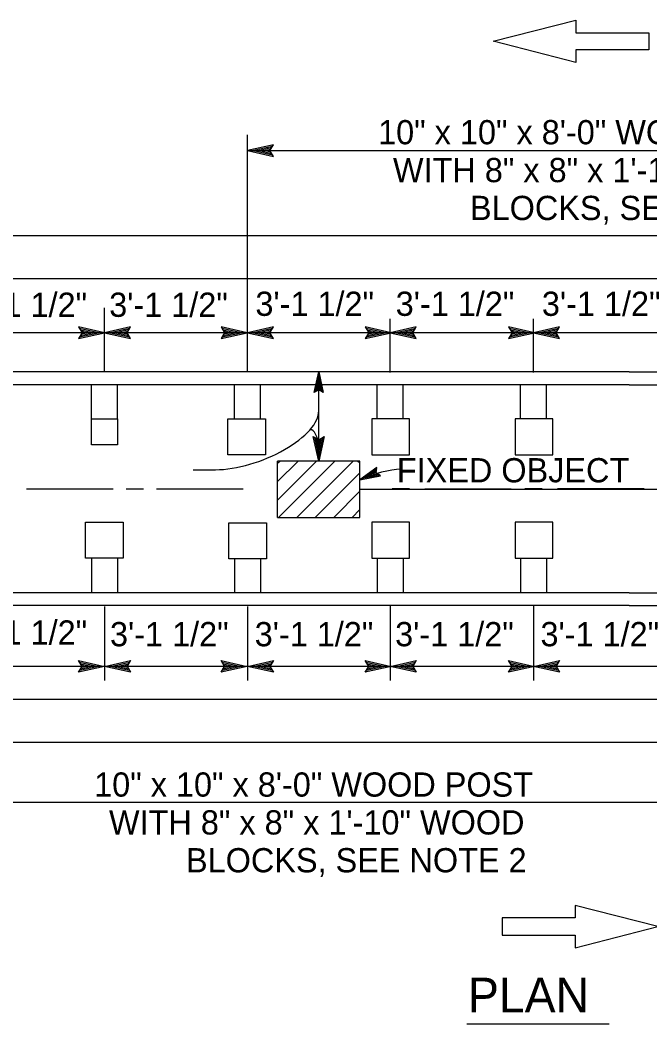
# Model space of a CAD drawing. Extents: x -894 to 866, y -476 to 714.
# Drawn here: x -149.6 to 32.2, y 119.9 to 409.9 of the extents above; entities that cross this region are included whole.
import ezdxf

# ---------------------------------------------------------------- set-up
doc = ezdxf.new("R2010")
doc.units = 0
for name, color, linetype in [('56 Stage 3 Anno', 7, 'Continuous'), ('57 Undefined', 7, 'Continuous'), ('60 Nongeo Data', 7, 'Continuous')]:
    doc.layers.add(name, color=color, linetype=linetype)

msp = doc.modelspace()

# ---------------------------------------------------------------- linework, layer by layer
at = {"layer": '56 Stage 3 Anno'}
for p, q in [((-84, 308.22), (-84, 376.77)), ((-76.5, 373.88), (-84, 372.2)), ((-84, 372.2), (163.72, 372.2)), ((-84, 372.2), (-84, 372.2)), ((-84, 372.2), (-76.5, 370.54)), ((-76.77, 373.43), (-82.27, 372.2)), ((-82.26, 372.2), (-76.79, 370.99)), ((-77.06, 372.98), (-80.55, 372.21)), ((-80.55, 372.21), (-77.01, 371.42)), ((-77.28, 372.55), (-78.82, 372.21)), ((-78.82, 372.21), (-77.31, 371.87)), ((-77.5, 372.2), (-76.5, 373.88)), ((-76.5, 370.54), (-77.5, 372.2)), ((-76.5, 373.88), (-76.5, 373.88)), ((-76.5, 370.54), (-76.5, 370.54)), ((-125.25, 308.26), (-125.25, 326.81)), ((-42.75, 308.09), (-42.75, 323.65)), ((-1.39, 308.09), (-1.39, 323.65)), ((-125.25, 319.6), (-166.5, 319.6)), ((-125.25, 319.6), (-132.75, 321.27)), ((-132.75, 321.27), (-132.75, 321.27)), ((-132.75, 321.27), (-131.75, 319.6)), ((-131.75, 319.6), (-132.75, 317.93)), ((-132.75, 317.93), (-125.25, 319.6)), ((-132.48, 318.37), (-126.97, 319.6)), ((-126.99, 319.61), (-132.45, 320.82)), ((-128.7, 319.6), (-132.23, 320.38)), ((-132.19, 318.82), (-128.7, 319.6)), ((-131.96, 319.26), (-130.43, 319.6)), ((-130.43, 319.6), (-131.94, 319.94)), ((-117.75, 321.28), (-125.25, 319.6)), ((-84.08, 319.6), (-125.25, 319.6)), ((-125.25, 319.6), (-125.25, 319.6)), ((-125.25, 319.6), (-117.75, 317.94)), ((-125.25, 319.6), (-125.25, 319.6)), ((-118.02, 320.84), (-123.52, 319.61)), ((-123.51, 319.6), (-118.04, 318.39)), ((-118.31, 320.39), (-121.79, 319.61)), ((-121.79, 319.61), (-118.26, 318.83)), ((-118.53, 319.95), (-120.07, 319.61)), ((-120.07, 319.61), (-118.56, 319.27)), ((-118.75, 319.6), (-117.75, 321.28)), ((-117.75, 317.94), (-118.75, 319.6)), ((-117.75, 321.28), (-117.75, 321.28)), ((-84.08, 319.6), (-91.58, 321.27)), ((-91.58, 321.27), (-91.58, 321.27)), ((-91.58, 321.27), (-90.58, 319.6)), ((-90.58, 319.6), (-91.58, 317.93)), ((-91.58, 317.93), (-84.08, 319.6)), ((-91.3, 318.37), (-85.8, 319.6)), ((-85.81, 319.61), (-91.28, 320.82)), ((-87.53, 319.6), (-91.06, 320.38)), ((-91.01, 318.82), (-87.53, 319.6)), ((-90.79, 319.26), (-89.26, 319.6)), ((-89.26, 319.6), (-90.77, 319.94)), ((-84.08, 319.6), (-84.08, 319.6)), ((-76.5, 321.28), (-84, 319.6)), ((-42.48, 319.6), (-84, 319.6)), ((-84, 319.6), (-84, 319.6)), ((-84, 319.6), (-76.5, 317.94)), ((-76.77, 320.84), (-82.27, 319.61)), ((-82.26, 319.6), (-76.79, 318.39)), ((-77.06, 320.39), (-80.54, 319.61)), ((-80.54, 319.61), (-77.01, 318.83)), ((-77.28, 319.95), (-78.82, 319.61)), ((-78.82, 319.61), (-77.31, 319.27)), ((-77.5, 319.6), (-76.5, 321.28)), ((-76.5, 317.94), (-77.5, 319.6)), ((-76.5, 321.28), (-76.5, 321.28)), ((-42.48, 319.6), (-49.98, 321.27)), ((-49.98, 321.27), (-49.98, 321.27)), ((-49.98, 321.27), (-48.98, 319.6)), ((-48.98, 319.6), (-49.98, 317.93)), ((-49.98, 317.93), (-42.48, 319.6)), ((-49.71, 318.37), (-44.2, 319.6)), ((-44.22, 319.61), (-49.69, 320.82)), ((-45.93, 319.6), (-49.46, 320.38)), ((-49.42, 318.82), (-45.93, 319.6)), ((-49.2, 319.26), (-47.66, 319.6)), ((-47.66, 319.6), (-49.17, 319.94)), ((-35.25, 321.28), (-42.75, 319.6)), ((-42.75, 319.6), (-42.75, 319.6)), ((-42.75, 319.6), (-35.25, 317.94)), ((-1.39, 319.6), (-42.75, 319.6)), ((-42.48, 319.6), (-42.48, 319.6)), ((-35.52, 320.84), (-41.02, 319.61)), ((-41.01, 319.6), (-35.54, 318.39)), ((-35.81, 320.39), (-39.29, 319.61)), ((-39.29, 319.61), (-35.76, 318.83)), ((-36.03, 319.95), (-37.57, 319.61)), ((-37.57, 319.61), (-36.06, 319.27)), ((-36.25, 319.6), (-35.25, 321.28)), ((-35.25, 317.94), (-36.25, 319.6)), ((-35.25, 321.28), (-35.25, 321.28)), ((-1.12, 319.6), (-8.62, 321.27)), ((-8.62, 321.27), (-8.62, 321.27)), ((-8.62, 321.27), (-7.62, 319.6)), ((-7.62, 319.6), (-8.62, 317.93)), ((-8.62, 317.93), (-1.12, 319.6)), ((-8.35, 318.37), (-2.84, 319.6)), ((-2.86, 319.61), (-8.33, 320.82)), ((-4.57, 319.6), (-8.1, 320.38)), ((-8.06, 318.82), (-4.57, 319.6)), ((-7.84, 319.26), (-6.3, 319.6)), ((-6.3, 319.6), (-7.81, 319.94)), ((6.11, 321.28), (-1.39, 319.6)), ((-1.39, 319.6), (-1.39, 319.6)), ((-1.39, 319.6), (6.11, 317.94)), ((39.97, 319.6), (-1.39, 319.6)), ((-1.12, 319.6), (-1.12, 319.6)), ((5.84, 320.84), (0.34, 319.61)), ((0.35, 319.6), (5.82, 318.39)), ((5.55, 320.39), (2.06, 319.61)), ((2.06, 319.61), (5.6, 318.83)), ((5.33, 319.95), (3.79, 319.61)), ((3.79, 319.61), (5.3, 319.27)), ((5.11, 319.6), (6.11, 321.28)), ((6.11, 317.94), (5.11, 319.6)), ((6.11, 321.28), (6.11, 321.28)), ((-132.75, 317.93), (-132.75, 317.93)), ((-117.75, 317.94), (-117.75, 317.94)), ((-91.58, 317.93), (-91.58, 317.93)), ((-76.5, 317.94), (-76.5, 317.94)), ((-49.98, 317.93), (-49.98, 317.93)), ((-35.25, 317.94), (-35.25, 317.94)), ((-8.62, 317.93), (-8.62, 317.93)), ((6.11, 317.94), (6.11, 317.94)), ((-64.75, 302.36), (-63.43, 308.26)), ((-63.43, 282.52), (-63.43, 308.26)), ((-63.43, 308.26), (-63.43, 308.26)), ((-63.43, 308.26), (-62.12, 302.36)), ((-64.4, 302.57), (-63.43, 306.9)), ((-64.04, 302.8), (-63.43, 305.54)), ((-63.43, 305.54), (-62.81, 302.76)), ((-63.42, 306.89), (-62.47, 302.59)), ((-63.43, 303.14), (-64.75, 302.36)), ((-64.75, 302.36), (-64.75, 302.36)), ((-63.7, 302.97), (-63.43, 304.18)), ((-63.43, 304.18), (-63.17, 302.99)), ((-62.12, 302.36), (-63.43, 303.14)), ((-62.12, 302.36), (-62.12, 302.36)), ((-63.43, 282.52), (-65, 289.6)), ((-65, 289.6), (-65, 289.6)), ((-65, 289.6), (-63.43, 288.66)), ((-63.43, 284.16), (-64.57, 289.33)), ((-63.43, 285.78), (-64.17, 289.12)), ((-63.42, 287.41), (-63.74, 288.84)), ((-63.43, 288.66), (-61.85, 289.6)), ((-61.85, 289.6), (-63.43, 282.52)), ((-62.27, 289.35), (-63.43, 284.15)), ((-62.69, 289.07), (-63.43, 285.78)), ((-63.1, 288.86), (-63.42, 287.41)), ((-61.85, 289.6), (-61.85, 289.6)), ((-63.43, 282.52), (-63.43, 282.52)), ((-99.63, 280.02), (-93.2, 280.02)), ((-46.6, 280.69), (-51.59, 277.1)), ((-46.66, 280.28), (-50.32, 277.64)), ((-50.31, 277.64), (-45.9, 278.48)), ((-46.73, 279.86), (-49.05, 278.19)), ((-49.05, 278.19), (-46.2, 278.73)), ((-46.76, 279.47), (-47.78, 278.73)), ((-47.78, 278.73), (-46.56, 278.96)), ((-46.81, 279.15), (-46.6, 280.69)), ((-45.55, 278.24), (-46.81, 279.15)), ((-46.6, 280.69), (-46.6, 280.69)), ((-51.59, 277.1), (-45.55, 278.24)), ((-51.59, 277.1), (-51.59, 277.1)), ((-45.55, 278.24), (-45.55, 278.24)), ((-51.55, 274.39), (48.86, 274.39)), ((-42.75, 240.7), (-42.75, 219.18)), ((-1.39, 240.7), (-1.39, 219.18)), ((-125.25, 240.52), (-125.25, 219.18)), ((-84, 240.56), (-84, 219.18)), ((-131.75, 223.22), (-132.75, 224.9)), ((-132.75, 224.9), (-132.75, 224.9)), ((-132.75, 224.9), (-125.25, 223.22)), ((-132.48, 224.45), (-126.97, 223.22)), ((-132.19, 224), (-128.7, 223.23)), ((-131.96, 223.57), (-130.43, 223.23)), ((-125.25, 223.22), (-117.75, 224.89)), ((-123.51, 223.23), (-118.04, 224.44)), ((-121.79, 223.22), (-118.26, 224)), ((-120.07, 223.22), (-118.56, 223.55)), ((-117.75, 224.89), (-118.75, 223.22)), ((-117.75, 224.89), (-117.75, 224.89)), ((-90.58, 223.22), (-91.58, 224.9)), ((-91.58, 224.9), (-91.58, 224.9)), ((-91.58, 224.9), (-84.08, 223.22)), ((-91.3, 224.45), (-85.8, 223.22)), ((-91.01, 224), (-87.53, 223.23)), ((-90.79, 223.57), (-89.26, 223.23)), ((-84, 223.22), (-76.5, 224.89)), ((-82.26, 223.23), (-76.79, 224.44)), ((-80.54, 223.22), (-77.01, 224)), ((-78.82, 223.22), (-77.31, 223.55)), ((-76.5, 224.89), (-77.5, 223.22)), ((-76.5, 224.89), (-76.5, 224.89)), ((-48.98, 223.22), (-49.98, 224.9)), ((-49.98, 224.9), (-49.98, 224.9)), ((-49.98, 224.9), (-42.48, 223.22)), ((-49.71, 224.45), (-44.2, 223.22)), ((-49.42, 224), (-45.93, 223.23)), ((-49.2, 223.57), (-47.66, 223.23)), ((-42.75, 223.22), (-35.25, 224.89)), ((-41.01, 223.23), (-35.54, 224.44)), ((-39.29, 223.22), (-35.76, 224)), ((-37.57, 223.22), (-36.06, 223.55)), ((-35.25, 224.89), (-36.25, 223.22)), ((-35.25, 224.89), (-35.25, 224.89)), ((-7.62, 223.22), (-8.62, 224.9)), ((-8.62, 224.9), (-8.62, 224.9)), ((-8.62, 224.9), (-1.12, 223.22)), ((-8.35, 224.45), (-2.84, 223.22)), ((-8.06, 224), (-4.57, 223.23)), ((-7.84, 223.57), (-6.3, 223.23)), ((-1.39, 223.22), (6.11, 224.89)), ((0.35, 223.23), (5.82, 224.44)), ((2.06, 223.22), (5.6, 224)), ((3.79, 223.22), (5.3, 223.55)), ((6.11, 224.89), (5.11, 223.22)), ((6.11, 224.89), (6.11, 224.89)), ((-125.25, 223.22), (-166.5, 223.22)), ((-125.25, 223.22), (-132.75, 221.56)), ((-132.75, 221.56), (-131.75, 223.22)), ((-132.75, 221.56), (-132.75, 221.56)), ((-126.99, 223.22), (-132.45, 222.01)), ((-128.7, 223.23), (-132.23, 222.44)), ((-130.43, 223.23), (-131.94, 222.89)), ((-84.08, 223.22), (-125.25, 223.22)), ((-117.75, 221.55), (-125.25, 223.22)), ((-125.25, 223.22), (-125.25, 223.22)), ((-125.25, 223.22), (-125.25, 223.22)), ((-118.02, 221.99), (-123.52, 223.22)), ((-118.31, 222.44), (-121.79, 223.22)), ((-118.53, 222.88), (-120.07, 223.22)), ((-118.75, 223.22), (-117.75, 221.55)), ((-117.75, 221.55), (-117.75, 221.55)), ((-84.08, 223.22), (-91.58, 221.56)), ((-91.58, 221.56), (-90.58, 223.22)), ((-91.58, 221.56), (-91.58, 221.56)), ((-85.81, 223.22), (-91.28, 222.01)), ((-87.53, 223.23), (-91.06, 222.44)), ((-89.26, 223.23), (-90.77, 222.89)), ((-84.08, 223.22), (-84.08, 223.22)), ((-42.48, 223.22), (-84, 223.22)), ((-76.5, 221.55), (-84, 223.22)), ((-84, 223.22), (-84, 223.22)), ((-76.77, 221.99), (-82.27, 223.22)), ((-77.06, 222.44), (-80.54, 223.22)), ((-77.28, 222.88), (-78.82, 223.22)), ((-77.5, 223.22), (-76.5, 221.55)), ((-76.5, 221.55), (-76.5, 221.55)), ((-42.48, 223.22), (-49.98, 221.56)), ((-49.98, 221.56), (-48.98, 223.22)), ((-49.98, 221.56), (-49.98, 221.56)), ((-44.22, 223.22), (-49.69, 222.01)), ((-45.93, 223.23), (-49.46, 222.44)), ((-47.66, 223.23), (-49.17, 222.89)), ((-35.25, 221.55), (-42.75, 223.22)), ((-42.75, 223.22), (-42.75, 223.22)), ((-1.39, 223.22), (-42.75, 223.22)), ((-42.48, 223.22), (-42.48, 223.22)), ((-35.52, 221.99), (-41.02, 223.22)), ((-35.81, 222.44), (-39.29, 223.22)), ((-36.03, 222.88), (-37.57, 223.22)), ((-36.25, 223.22), (-35.25, 221.55)), ((-35.25, 221.55), (-35.25, 221.55)), ((-1.12, 223.22), (-8.62, 221.56)), ((-8.62, 221.56), (-7.62, 223.22)), ((-8.62, 221.56), (-8.62, 221.56)), ((-2.86, 223.22), (-8.33, 222.01)), ((-4.57, 223.23), (-8.1, 222.44)), ((-6.3, 223.23), (-7.81, 222.89)), ((6.11, 221.55), (-1.39, 223.22)), ((-1.39, 223.22), (-1.39, 223.22)), ((39.97, 223.22), (-1.39, 223.22)), ((-1.12, 223.22), (-1.12, 223.22)), ((5.84, 221.99), (0.34, 223.22)), ((5.55, 222.44), (2.06, 223.22)), ((5.33, 222.88), (3.79, 223.22)), ((5.11, 223.22), (6.11, 221.55)), ((6.11, 221.55), (6.11, 221.55)), ((-166.5, 183.96), (81.22, 183.96))]:
    msp.add_line(p, q, dxfattribs=at)
for points in [[(-147.75, 274.48), (-122.75, 274.48)], [(-119, 274.48), (-114, 274.48)], [(-110.25, 274.48), (-85.25, 274.48)], [(-37.19, 274.48), (-42.19, 274.48)], [(-32.82, 274.48), (-7.82, 274.48)], [(1.07, 274.48), (-3.93, 274.48)], [(30.48, 274.48), (5.48, 274.48)]]:
    msp.add_lwpolyline(points, dxfattribs=at)
for centre, major_axis, ratio, start_param, end_param in [((-82.89, 290.97), (19.22, 7.29), 0.425427, 3.994716, 6.13846), ((-65.03, 284.85), (0.66, -6.72), 0.300944, 1.975611, 3.331269), ((-56.4, 258.77), (-25.16, -18.47), 0.433332, 3.717555, 4.221193)]:
    msp.add_ellipse(centre, major_axis=major_axis, ratio=ratio, start_param=start_param, end_param=end_param, dxfattribs=at)
at = {"layer": '57 Undefined'}
msp.add_line((-20.68, 119.93), (20.41, 119.93), dxfattribs=at)
at = {"layer": '60 Nongeo Data'}
for p, q in [((-13.11, 403.78), (10.8, 409.92)), ((10.8, 409.92), (10.8, 406.28)), ((10.8, 406.28), (31.89, 406.28)), ((31.89, 406.28), (31.89, 403.78)), ((10.79, 397.64), (-13.11, 403.78)), ((31.89, 403.78), (31.89, 401.28)), ((31.89, 401.28), (10.79, 401.28)), ((10.79, 401.28), (10.79, 397.64)), ((-597.54, 347.73), (594.94, 347.73)), ((-597.54, 335.23), (594.94, 335.23)), ((26.22, 308.26), (-166.5, 308.26)), ((26.22, 308.26), (163.72, 308.26)), ((26.22, 304.51), (-166.5, 304.51)), ((-129, 294.71), (-129, 304.51)), ((-121.5, 294.71), (-121.5, 304.51)), ((-87.75, 294.71), (-87.75, 304.51)), ((-80.25, 294.71), (-80.25, 304.51)), ((-46.5, 294.71), (-46.5, 304.51)), ((-39, 294.71), (-39, 304.51)), ((-5.14, 294.71), (-5.14, 304.51)), ((2.36, 294.71), (2.36, 304.51)), ((26.22, 304.51), (163.72, 304.51)), ((-129, 287.21), (-129, 294.71)), ((-129, 294.71), (-121.5, 294.71)), ((-121.5, 294.71), (-121.5, 287.21)), ((-89.63, 294.71), (-78.76, 294.71)), ((-89.63, 284.33), (-89.63, 294.71)), ((-78.76, 294.71), (-78.76, 284.33)), ((-37.22, 294.71), (-48.09, 294.71)), ((-48.09, 294.71), (-48.09, 284.33)), ((-37.22, 284.33), (-37.22, 294.71)), ((4.13, 294.71), (-6.74, 294.71)), ((-6.74, 294.71), (-6.74, 284.33)), ((4.13, 284.33), (4.13, 294.71)), ((-121.5, 287.21), (-129, 287.21)), ((-78.76, 284.33), (-89.63, 284.33)), ((-48.09, 284.33), (-37.22, 284.33)), ((-6.74, 284.33), (4.13, 284.33)), ((-75.3, 266.27), (-75.3, 282.52)), ((-51.55, 282.52), (-75.3, 282.52)), ((-51.55, 266.27), (-51.55, 282.52)), ((-130.75, 264.89), (-119.88, 264.89)), ((-130.75, 254.51), (-130.75, 264.89)), ((-119.88, 264.89), (-119.88, 254.51)), ((-89.39, 264.65), (-78.52, 264.65)), ((-89.39, 254.27), (-89.39, 264.65)), ((-78.52, 264.65), (-78.52, 254.27)), ((-75.3, 266.27), (-51.55, 266.27)), ((-37.22, 264.89), (-48.09, 264.89)), ((-48.09, 264.89), (-48.09, 254.51)), ((-37.22, 254.51), (-37.22, 264.89)), ((4.13, 264.89), (-6.74, 264.89)), ((-6.74, 264.89), (-6.74, 254.51)), ((4.13, 254.51), (4.13, 264.89)), ((-119.88, 254.51), (-130.75, 254.51)), ((-129, 254.51), (-129, 244.51)), ((-121.5, 254.51), (-121.5, 244.51)), ((-78.52, 254.27), (-89.39, 254.27)), ((-87.75, 254.51), (-87.75, 244.51)), ((-80.25, 254.51), (-80.25, 244.51)), ((-48.09, 254.51), (-37.22, 254.51)), ((-46.5, 254.51), (-46.5, 244.51)), ((-39, 254.51), (-39, 244.51)), ((-6.74, 254.51), (4.13, 254.51)), ((-5.14, 254.51), (-5.14, 244.51)), ((2.36, 254.51), (2.36, 244.51)), ((26.22, 244.51), (-166.5, 244.51)), ((26.22, 244.51), (163.72, 244.51)), ((26.22, 240.76), (-166.5, 240.76)), ((26.22, 240.76), (163.72, 240.76)), ((-597.54, 213.79), (594.94, 213.79)), ((-597.54, 201.29), (594.94, 201.29)), ((34.51, 148.04), (10.6, 154.18)), ((10.6, 154.18), (10.6, 150.54)), ((10.6, 150.54), (-10.49, 150.54)), ((-10.49, 150.54), (-10.49, 148.04)), ((-10.49, 148.04), (-10.49, 145.54)), ((10.61, 141.9), (34.51, 148.04)), ((-10.49, 145.54), (10.61, 145.54)), ((10.61, 145.54), (10.61, 141.9))]:
    msp.add_line(p, q, dxfattribs=at)
for points in [[(-75.3, 271.27), (-64.06, 282.52)], [(-75.3, 276.58), (-69.36, 282.52)], [(-75.3, 281.88), (-74.67, 282.52)], [(-75.01, 266.27), (-58.76, 282.52)], [(-69.7, 266.27), (-53.45, 282.52)], [(-51.55, 281.88), (-52.19, 282.52)], [(-64.4, 266.27), (-51.55, 279.11)], [(-59.1, 266.27), (-51.55, 273.81)], [(-53.79, 266.27), (-51.55, 268.51)]]:
    msp.add_lwpolyline(points, dxfattribs=at)

# ---------------------------------------------------------------- texts
at = {"layer": '57 Undefined'}
for s, height, p in [('10" x 10" x 8\'-0" WOOD POST', 7, (-46.28, 374.03)), ('WITH 8" x 8" x 1\'-10" WOOD', 7, (-41.99, 363.09)), ('BLOCKS, SEE NOTE 2', 7, (-19.76, 352.15)), ('3\'-1 1/2"', 7, (-164.53, 324.19)), ('3\'-1 1/2"', 7, (-123.9, 324.19)), ('3\'-1 1/2"', 7, (-81.7, 324.47)), ('3\'-1 1/2"', 7, (-41.2, 324.47)), ('3\'-1 1/2"', 7, (1, 324.47)), ('FIXED OBJECT', 7, (-40.87, 276.38)), ('3\'-1 1/2"', 7, (-164.51, 229.5)), ('3\'-1 1/2"', 7, (-123.67, 229.03)), ('3\'-1 1/2"', 7, (-81.9, 229.03)), ('3\'-1 1/2"', 7, (-41.36, 229.03)), ('3\'-1 1/2"', 7, (0.6, 229.03)), ('10" x 10" x 8\'-0" WOOD POST', 7, (-128.25, 185.59)), ('WITH 8" x 8" x 1\'-10" WOOD', 7, (-123.96, 174.65)), ('BLOCKS, SEE NOTE 2', 7, (-101.73, 163.72)), ('PLAN', 10, (-20.32, 123.28))]:
    msp.add_text(s, height=height, dxfattribs=at).set_placement(p)

doc.saveas('drawing.dxf')
